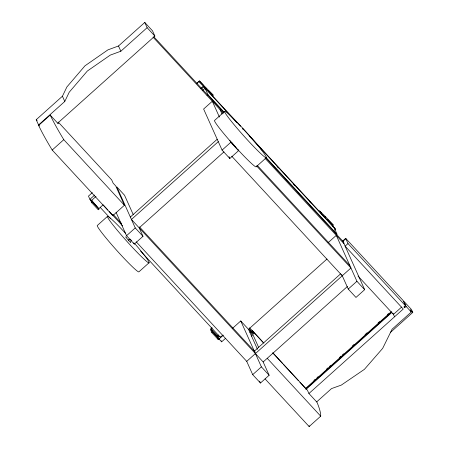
<?xml version="1.0" encoding="UTF-8"?>
<svg xmlns="http://www.w3.org/2000/svg" width="449" height="449" viewBox="0 0 449 449"><rect width="100%" height="100%" fill="white"/><g stroke="black" fill="none" stroke-linecap="round" stroke-linejoin="round"><path stroke-width="0.67" d="M39.478 125.928L38.569 124.945L36.212 119.709L62.428 96.221L66.879 86.971L84.962 65.818L107.917 49.873L118.502 45.983L144.769 22.45L152.514 30.829L154.871 36.066L57.893 122.953L58.275 123.801L50.204 115.067L38.625 125.439A750.369 52.836 48.1 0 0 52.202 150.045L112.834 215.627L124.412 205.255L115.741 185.965L113.159 183.17L111.694 179.909L58.23 122.072M38.569 124.945L64.779 101.457L69.23 92.208L87.319 71.049L110.269 55.109L120.854 51.22L147.12 27.686L144.769 22.45M325.486 216.637L324.829 217.355L321.361 214.044M52.202 150.045L63.786 139.667A750.369 52.836 48.1 0 1 50.204 115.067M196.606 83.424L199.418 80.91L213.202 95.171L212.478 95.817M196.696 83.626L198.694 81.561M200.832 88.374L203.442 86.04L240.569 126.203M201.719 88.706L203.801 86.842L203.442 86.04M202.679 90.401L205.092 88.24L207.988 94.683L224.13 112.149M206.383 89.637L206.024 88.835L206.748 88.184M92.326 192.655L88.464 196.112L89.912 199.334L98.954 209.111L98.23 209.762L91.77 202.774L90.232 199.35M89.912 199.334L94.739 195.012M207.023 95.547L207.988 94.683M91.203 200.731L96.03 196.404M91.77 202.774L92.494 202.129L91.551 200.035M107.552 216.323L97.422 225.398A31.172 2.194 48.1 0 0 115.578 249.094A31.172 2.194 48.1 0 0 138.836 271.914L148.967 262.839M224.792 111.285L214.661 120.36A31.172 2.194 48.1 0 0 232.818 144.056A31.172 2.194 48.1 0 0 256.076 166.876L266.206 157.801A31.172 2.194 48.1 0 0 237.353 122.532A31.172 2.194 48.1 0 0 232.936 123.29A31.172 2.194 48.1 0 0 266.206 157.801M130.356 217.047L217.198 139.241M218.287 141.66L131.439 219.466L263.165 361.956L269.136 375.246L260.454 383.025L252.703 374.646L246.731 361.355L136.199 241.787M223.956 151.902L139.19 227.845L142.99 236.303L134.307 244.082L126.556 235.703L135.244 227.924L116.779 186.84L124.53 195.225L133.297 214.734M237.976 149.506L238.52 150.718L229.832 158.497L222.087 150.118L230.769 142.333L229.916 140.442M332.939 226.543L332.58 225.735L333.304 225.089L325.553 216.704L324.829 217.355L321.114 213.735M211.894 327.871L210.334 329.269L211.872 332.692L218.326 339.68L223.394 335.139M225.493 338.366L221.632 341.824L212.596 332.047L211.148 328.825L212.113 327.961M211.872 332.692L212.596 332.047M334.483 230.27L335.521 229.332L335.162 228.53L242.471 128.262M218.326 339.68L216.788 336.256L217.512 335.605L219.05 339.029M218.568 334.943L217.602 335.807L211.148 328.825M217.967 336.615L218.932 335.751M140.565 251.064L220.319 337.334L222.732 335.173M232.582 328.275L240.754 320.951L248.505 329.33L257.507 349.373M328.107 242.684L336.284 235.366L356.916 281.276L364.667 289.661L355.978 297.44L348.233 289.061L341.717 274.558M342.525 241.135L345.657 238.335L403.123 300.499L405.475 305.735L404.033 307.032L404.678 307.728L406.126 306.431L403.769 301.195L411.52 309.58L412.788 312.397L390.636 332.243M345.837 238.733L342.946 241.326L364.667 289.661M248.505 329.33L326.995 259.006M345.657 238.335L348.009 243.566L345.118 246.164L403.23 309.024L308.946 393.498M249.97 332.597L251.418 331.3L253.999 334.095L252.534 330.829L251.81 331.48L249.229 328.685L252.304 335.532L251.58 336.178M254.33 351.157L340.651 273.817M246.731 361.355L350.944 267.986L256.542 165.866M263.165 361.956L347.408 286.479M252.703 374.646L261.391 366.867L240.754 320.951M348.233 289.061L356.916 281.276M313.879 380.455L314.923 379.523M317.011 377.648L318.055 376.717M326.406 369.235L327.972 367.832M329.538 366.429L330.582 365.492M339.455 357.544L341.021 356.141M342.587 354.738L343.631 353.801M352.499 345.853L354.065 344.45M365.026 334.634L367.114 332.76M378.075 322.943L379.641 321.54M387.47 314.524L388.514 313.593M305.606 388.436L391.202 311.741M305.657 389.103L391.769 311.948M391.848 312.442L306.252 389.131L299.91 382.267M401.631 307.065L393.459 314.39L358.021 276.056M412.788 312.397L410.201 309.602L411.29 312.021L392.1 329.212L382.677 348.357L364.397 369.353L341.302 385.096L331.53 388.587L316.624 401.939M265.084 378.9L309.137 426.55L320.715 416.178A750.369 52.836 48.1 0 0 316.955 402.197L308.884 393.464L307.419 390.203L272.88 352.841M231.836 142.372L231.33 142.007L236.006 147.457M126.18 237.033C123.705 235.181 132.988 245.429 130.317 241.596M131.793 240.827L130.07 239.087L128.622 240.383L128.262 239.581M325.553 216.704L319.514 210.828L321.361 212.826M198.784 81.757L206.024 88.835M208.319 90.322L213.202 95.171M327.439 219.269L333.304 225.089M199.418 80.91L203.105 84.9M203.801 86.842L236.836 122.577M242.544 128.751L243.493 129.783M249.206 135.957L335.521 229.332M260.875 148.928L261.823 149.955M277.039 166.416L278.464 167.96M293.68 184.416L294.634 185.443M309.849 201.904L310.798 202.931M348.009 243.566L405.475 305.735M406.126 306.431L411.29 312.021M147.12 27.686L154.871 36.066M265.909 157.341L337.126 234.384L334.23 227.94M153.85 36.779L223.692 112.329M265.976 158.07L343.895 242.359M153.036 37.138L223.377 113.227M265.123 158.385L344.029 243.745M257.35 165.501L349.855 265.572M230.769 142.333L238.52 150.718M231.723 156.196L342.256 275.765M252.534 330.829L263.889 343.115M249.565 327.809L263.339 342.71M272.835 352.981L282.337 363.258M283.285 364.285L298.484 380.73M249.796 330.728L251.086 332.125M267.189 358.274L320.715 416.178M63.786 139.667L124.412 205.255M139.527 226.97L255.24 352.145M36.212 119.709L37.127 120.697M135.244 227.924L142.99 236.303M261.391 366.867L269.136 375.246M113.417 214.729L121.488 223.456M107.861 209.952L103.113 204.817L98.769 208.712L98.954 209.111M109.281 211.496L122.577 225.875M100.217 207.416L110.662 218.708M211.715 330.767L216.788 336.256M91.024 200.327L98.769 208.712L91.697 200.288M404.134 306.521L404.678 307.728M392.914 313.183L394.542 316.809M220.055 109.635L222.036 114.04M219.409 117.054L212.31 101.255L203.622 109.034L222.087 150.118M229.018 156.684L229.832 158.497M251.418 331.3L258.686 347.481M118.502 45.983L120.854 51.22M259.601 381.134L260.454 383.025M219.864 336.323L220.319 337.334M221.149 340.752L221.632 341.824M133.763 242.875L134.307 244.082M116.05 212.321L126.556 235.703M62.428 96.221L64.779 101.457M112.272 214.386L112.834 215.627M134.374 243.19A31.172 2.194 48.1 0 1 144.544 259.606A31.172 2.194 48.1 0 1 110.128 221.183A31.172 2.194 48.1 0 1 125.366 233.138M309.12 425.714A750.369 52.836 48.1 0 1 309.137 426.55"/></g></svg>
